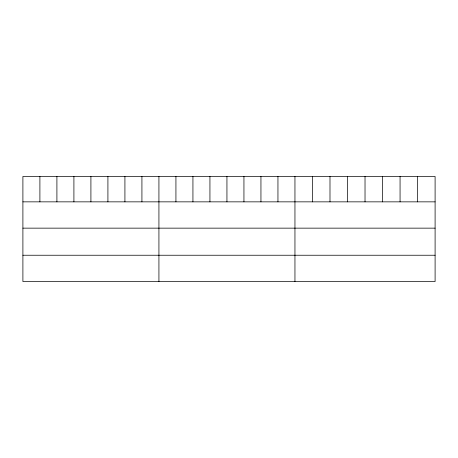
<?xml version="1.0" encoding="UTF-8"?>
<svg xmlns="http://www.w3.org/2000/svg" width="458" height="458" viewBox="0 0 458 458"><rect width="100%" height="100%" fill="white"/><g stroke="black" fill="none" stroke-linecap="round" stroke-linejoin="round"><path stroke-width="0.69" d="M435.1 201.852L435.1 281.533L22.9 281.533L22.9 176.467L435.1 176.467L435.1 201.852L22.9 201.852M22.9 228.147L435.1 228.147M22.9 255.238L435.1 255.238M417.582 176.467L417.582 201.852M400.063 176.467L400.063 201.852M382.545 176.467L382.545 201.852M365.026 176.467L365.026 201.852M347.507 176.467L347.507 201.852M329.989 176.467L329.989 201.852M312.47 176.467L312.47 201.852M294.952 176.467L294.952 281.533M277.949 176.467L277.949 201.852M260.946 176.467L260.946 201.852M243.942 176.467L243.942 201.852M226.939 176.467L226.939 201.852M209.936 176.467L209.936 201.852M192.933 176.467L192.933 201.852M175.929 176.467L175.929 201.852M158.926 176.467L158.926 281.533M141.923 176.467L141.923 201.852M124.919 176.467L124.919 201.852M107.916 176.467L107.916 201.852M90.913 176.467L90.913 201.852M73.91 176.467L73.91 201.852M56.907 176.467L56.907 201.852M39.903 176.467L39.903 201.852"/></g></svg>
